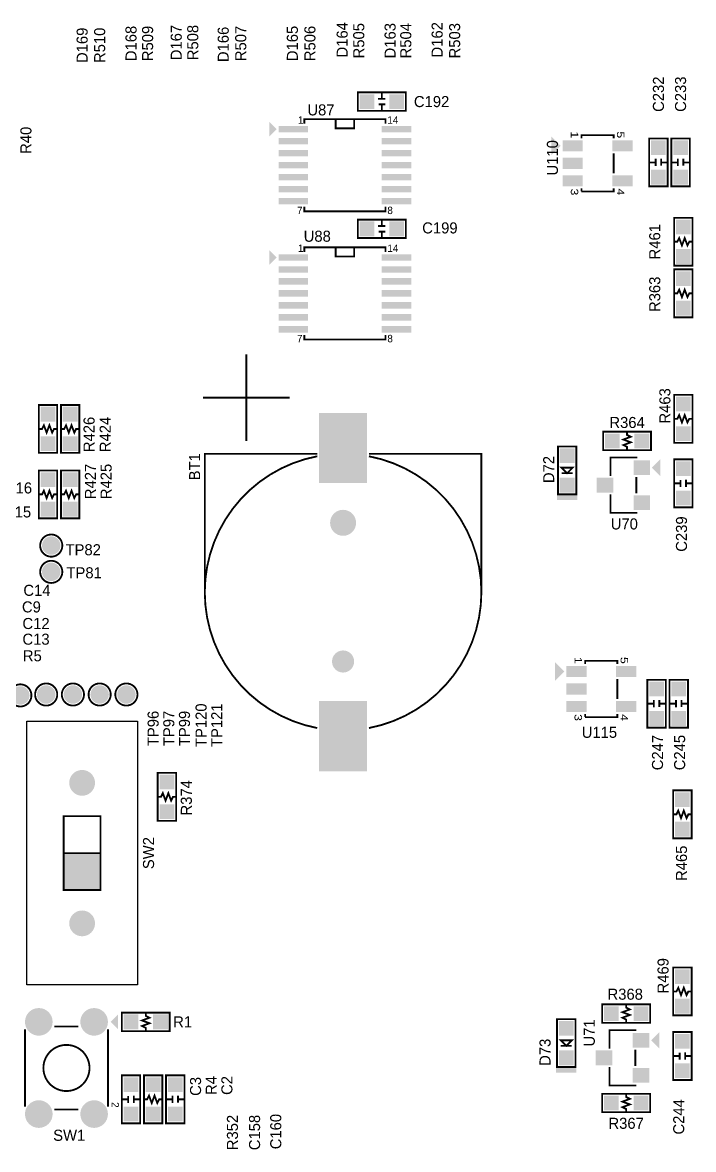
# Model space of a CAD drawing. Extents: x -12 to 180, y -10 to 160.
# Drawn here: x 99.2 to 135.6, y 53.5 to 114.6 of the extents above; entities that cross this region are included whole.
import ezdxf
from ezdxf.enums import TextEntityAlignment as Align

# ---------------------------------------------------------------- set-up
doc = ezdxf.new("R2010")
doc.units = 0
for name, color, linetype in [('PG_SILKSCREEN_TOP', 40, 'CONTINUOUS'), ('PIN_TOP', 5, 'CONTINUOUS'), ('RD_SILKSCREEN_TOP', 40, 'CONTINUOUS')]:
    doc.layers.add(name, color=color, linetype=linetype)

msp = doc.modelspace()

# ---------------------------------------------------------------- hatches: boundary and pattern name
at = {"layer": 'PG_SILKSCREEN_TOP'}
for points in [[(112.95, 108.85), (112.55, 109.25), (112.55, 108.45)], [(128.35, 107.95), (127.85, 108.45), (127.85, 107.45)], [(112.95, 101.9), (112.55, 102.3), (112.55, 101.5)], [(133.3, 90.5), (133.6, 90.2), (133.65, 90.15), (133.75, 90.05), (133.75, 90.95), (133.65, 90.85), (133.6, 90.8)], [(129.25, 89.05), (129.25, 88.75), (128.15, 88.75), (128.15, 89.05), (128.15, 89.1), (129.25, 89.1)], [(128.55, 79.45), (128.05, 79.95), (128.05, 78.95)], [(101.4, 67.6), (103.4, 67.6), (103.4, 69.6), (101.4, 69.6)], [(103.95, 60.45), (104.35, 60.05), (104.35, 60.85)], [(133.25, 59.45), (133.55, 59.15), (133.6, 59.1), (133.7, 59), (133.7, 59.9), (133.6, 59.8), (133.55, 59.75)], [(129.2, 58), (129.2, 57.7), (128.1, 57.7), (128.1, 58), (128.1, 58.05), (129.2, 58.05)]]:
    msp.add_hatch(color=256, dxfattribs=at).paths.add_polyline_path(points, flags=0)
at = {"layer": 'PIN_TOP'}
for points in [[(117.45, 110.75), (118.25, 110.75), (118.25, 109.95), (117.45, 109.95)], [(119.05, 110.75), (119.85, 110.75), (119.85, 109.95), (119.05, 109.95)], [(113.05, 109.025), (114.65, 109.025), (114.65, 108.675), (113.05, 108.675)], [(118.65, 109.025), (120.25, 109.025), (120.25, 108.675), (118.65, 108.675)], [(113.05, 108.375), (114.65, 108.375), (114.65, 108.025), (113.05, 108.025)], [(118.65, 108.375), (120.25, 108.375), (120.25, 108.025), (118.65, 108.025)], [(128.45, 108.25), (129.55, 108.25), (129.55, 107.65), (128.45, 107.65)], [(131.15, 108.25), (132.25, 108.25), (132.25, 107.65), (131.15, 107.65)], [(133.25, 108.25), (134.05, 108.25), (134.05, 107.45), (133.25, 107.45)], [(134.45, 108.25), (135.25, 108.25), (135.25, 107.45), (134.45, 107.45)], [(113.05, 107.725), (114.65, 107.725), (114.65, 107.375), (113.05, 107.375)], [(118.65, 107.725), (120.25, 107.725), (120.25, 107.375), (118.65, 107.375)], [(113.05, 107.075), (114.65, 107.075), (114.65, 106.725), (113.05, 106.725)], [(118.65, 107.075), (120.25, 107.075), (120.25, 106.725), (118.65, 106.725)], [(128.45, 107.3), (129.55, 107.3), (129.55, 106.7), (128.45, 106.7)], [(113.05, 106.425), (114.65, 106.425), (114.65, 106.075), (113.05, 106.075)], [(118.65, 106.425), (120.25, 106.425), (120.25, 106.075), (118.65, 106.075)], [(128.45, 106.35), (129.55, 106.35), (129.55, 105.75), (128.45, 105.75)], [(131.15, 106.35), (132.25, 106.35), (132.25, 105.75), (131.15, 105.75)], [(133.25, 106.65), (134.05, 106.65), (134.05, 105.85), (133.25, 105.85)], [(134.45, 106.65), (135.25, 106.65), (135.25, 105.85), (134.45, 105.85)], [(113.05, 105.775), (114.65, 105.775), (114.65, 105.425), (113.05, 105.425)], [(118.65, 105.775), (120.25, 105.775), (120.25, 105.425), (118.65, 105.425)], [(113.05, 105.125), (114.65, 105.125), (114.65, 104.775), (113.05, 104.775)], [(118.65, 105.125), (120.25, 105.125), (120.25, 104.775), (118.65, 104.775)], [(134.6, 103.95), (135.4, 103.95), (135.4, 103.15), (134.6, 103.15)], [(117.45, 103.85), (118.25, 103.85), (118.25, 103.05), (117.45, 103.05)], [(119.05, 103.85), (119.85, 103.85), (119.85, 103.05), (119.05, 103.05)], [(113.05, 102.075), (114.65, 102.075), (114.65, 101.725), (113.05, 101.725)], [(118.65, 102.075), (120.25, 102.075), (120.25, 101.725), (118.65, 101.725)], [(134.6, 102.35), (135.4, 102.35), (135.4, 101.55), (134.6, 101.55)], [(113.05, 101.425), (114.65, 101.425), (114.65, 101.075), (113.05, 101.075)], [(118.65, 101.425), (120.25, 101.425), (120.25, 101.075), (118.65, 101.075)], [(134.6, 101.15), (135.4, 101.15), (135.4, 100.35), (134.6, 100.35)], [(113.05, 100.775), (114.65, 100.775), (114.65, 100.425), (113.05, 100.425)], [(118.65, 100.775), (120.25, 100.775), (120.25, 100.425), (118.65, 100.425)], [(113.05, 100.125), (114.65, 100.125), (114.65, 99.775), (113.05, 99.775)], [(118.65, 100.125), (120.25, 100.125), (120.25, 99.775), (118.65, 99.775)], [(113.05, 99.475), (114.65, 99.475), (114.65, 99.125), (113.05, 99.125)], [(118.65, 99.475), (120.25, 99.475), (120.25, 99.125), (118.65, 99.125)], [(134.6, 99.55), (135.4, 99.55), (135.4, 98.75), (134.6, 98.75)], [(113.05, 98.825), (114.65, 98.825), (114.65, 98.475), (113.05, 98.475)], [(118.65, 98.825), (120.25, 98.825), (120.25, 98.475), (118.65, 98.475)], [(113.05, 98.175), (114.65, 98.175), (114.65, 97.825), (113.05, 97.825)], [(118.65, 98.175), (120.25, 98.175), (120.25, 97.825), (118.65, 97.825)], [(134.6, 94.35), (135.4, 94.35), (135.4, 93.55), (134.6, 93.55)], [(100.15, 93.8), (100.95, 93.8), (100.95, 93), (100.15, 93)], [(101.35, 93.8), (102.15, 93.8), (102.15, 93), (101.35, 93)], [(115.25, 93.46), (117.85, 93.46), (117.85, 89.66), (115.25, 89.66)], [(130.75, 92.35), (131.55, 92.35), (131.55, 91.55), (130.75, 91.55)], [(132.35, 92.35), (133.15, 92.35), (133.15, 91.55), (132.35, 91.55)], [(134.6, 92.75), (135.4, 92.75), (135.4, 91.95), (134.6, 91.95)], [(100.15, 92.2), (100.95, 92.2), (100.95, 91.4), (100.15, 91.4)], [(101.35, 92.2), (102.15, 92.2), (102.15, 91.4), (101.35, 91.4)], [(128.3, 91.55), (129.1, 91.55), (129.1, 90.75), (128.3, 90.75)], [(132.3, 90.9), (133.2, 90.9), (133.2, 90.1), (132.3, 90.1)], [(134.6, 90.85), (135.4, 90.85), (135.4, 90.05), (134.6, 90.05)], [(100.15, 90.25), (100.95, 90.25), (100.95, 89.45), (100.15, 89.45)], [(101.35, 90.25), (102.15, 90.25), (102.15, 89.45), (101.35, 89.45)], [(128.3, 89.95), (129.1, 89.95), (129.1, 89.15), (128.3, 89.15)], [(130.3, 89.95), (131.2, 89.95), (131.2, 89.15), (130.3, 89.15)], [(134.6, 89.25), (135.4, 89.25), (135.4, 88.45), (134.6, 88.45)], [(100.15, 88.65), (100.95, 88.65), (100.95, 87.85), (100.15, 87.85)], [(101.35, 88.65), (102.15, 88.65), (102.15, 87.85), (101.35, 87.85)], [(132.3, 89), (133.2, 89), (133.2, 88.2), (132.3, 88.2)], [(117.255, 87.51, 1), (115.845, 87.51, 1)], [(101.225, 86.275, 1), (100.225, 86.275, 1)], [(101.225, 84.85, 1), (100.225, 84.85, 1)], [(117.1501, 79.99, 1), (115.9499, 79.99, 1)], [(128.65, 79.75), (129.75, 79.75), (129.75, 79.15), (128.65, 79.15)], [(131.35, 79.75), (132.45, 79.75), (132.45, 79.15), (131.35, 79.15)], [(133.15, 78.9), (133.95, 78.9), (133.95, 78.1), (133.15, 78.1)], [(134.35, 78.9), (135.15, 78.9), (135.15, 78.1), (134.35, 78.1)], [(99.55, 78.15, 1), (98.55, 78.15, 1)], [(100.95, 78.2, 1), (99.95, 78.2, 1)], [(102.4, 78.2, 1), (101.4, 78.2, 1)], [(103.85, 78.2, 1), (102.85, 78.2, 1)], [(105.3, 78.2, 1), (104.3, 78.2, 1)], [(128.65, 78.8), (129.75, 78.8), (129.75, 78.2), (128.65, 78.2)], [(115.25, 77.84), (117.85, 77.84), (117.85, 74.04), (115.25, 74.04)], [(128.65, 77.85), (129.75, 77.85), (129.75, 77.25), (128.65, 77.25)], [(131.35, 77.85), (132.45, 77.85), (132.45, 77.25), (131.35, 77.25)], [(133.15, 77.3), (133.95, 77.3), (133.95, 76.5), (133.15, 76.5)], [(134.35, 77.3), (135.15, 77.3), (135.15, 76.5), (134.35, 76.5)], [(103.1, 73.41, 1), (101.7, 73.41, 1)], [(106.6, 73.85), (107.4, 73.85), (107.4, 73.05), (106.6, 73.05)], [(134.55, 72.9), (135.35, 72.9), (135.35, 72.1), (134.55, 72.1)], [(106.6, 72.25), (107.4, 72.25), (107.4, 71.45), (106.6, 71.45)], [(134.55, 71.3), (135.35, 71.3), (135.35, 70.5), (134.55, 70.5)], [(103.1, 65.79, 1), (101.7, 65.79, 1)], [(134.55, 63.3), (135.35, 63.3), (135.35, 62.5), (134.55, 62.5)], [(100.8, 60.45, 1), (99.3, 60.45, 1)], [(103.8, 60.45, 1), (102.3, 60.45, 1)], [(130.7, 61.3), (131.5, 61.3), (131.5, 60.5), (130.7, 60.5)], [(132.3, 61.3), (133.1, 61.3), (133.1, 60.5), (132.3, 60.5)], [(134.55, 61.7), (135.35, 61.7), (135.35, 60.9), (134.55, 60.9)], [(104.65, 60.85), (105.45, 60.85), (105.45, 60.05), (104.65, 60.05)], [(106.25, 60.85), (107.05, 60.85), (107.05, 60.05), (106.25, 60.05)], [(128.25, 60.5), (129.05, 60.5), (129.05, 59.7), (128.25, 59.7)], [(132.25, 59.85), (133.15, 59.85), (133.15, 59.05), (132.25, 59.05)], [(134.55, 59.8), (135.35, 59.8), (135.35, 59), (134.55, 59)], [(128.25, 58.9), (129.05, 58.9), (129.05, 58.1), (128.25, 58.1)], [(130.25, 58.9), (131.15, 58.9), (131.15, 58.1), (130.25, 58.1)], [(134.55, 58.2), (135.35, 58.2), (135.35, 57.4), (134.55, 57.4)], [(104.65, 57.45), (105.45, 57.45), (105.45, 56.65), (104.65, 56.65)], [(105.85, 57.45), (106.65, 57.45), (106.65, 56.65), (105.85, 56.65)], [(107.05, 57.45), (107.85, 57.45), (107.85, 56.65), (107.05, 56.65)], [(132.25, 57.95), (133.15, 57.95), (133.15, 57.15), (132.25, 57.15)], [(130.7, 56.45), (131.5, 56.45), (131.5, 55.65), (130.7, 55.65)], [(132.3, 56.45), (133.1, 56.45), (133.1, 55.65), (132.3, 55.65)], [(100.8, 55.45, 1), (99.3, 55.45, 1)], [(103.8, 55.45, 1), (102.3, 55.45, 1)], [(104.65, 55.85), (105.45, 55.85), (105.45, 55.05), (104.65, 55.05)], [(105.85, 55.85), (106.65, 55.85), (106.65, 55.05), (105.85, 55.05)], [(107.05, 55.85), (107.85, 55.85), (107.85, 55.05), (107.05, 55.05)]]:
    msp.add_hatch(color=256, dxfattribs=at).paths.add_polyline_path(points, flags=0)

# ---------------------------------------------------------------- linework, layer by layer
at = {"layer": 'PG_SILKSCREEN_TOP', "const_width": 0.1}
for points in [[(117.35, 110.85), (117.35, 109.85), (119.95, 109.85), (119.95, 110.85), (117.35, 110.85)], [(118.65, 110.5), (118.65, 110.85)], [(118.45, 110.5), (118.85, 110.5)], [(118.475, 110.2), (118.85, 110.2)], [(118.65, 109.85), (118.65, 110.2)], [(118.85, 109.15), (118.85, 109.4), (114.45, 109.4), (114.45, 109.15)], [(117.15, 109.4), (117.15, 108.9), (116.15, 108.9), (116.15, 109.4)], [(131.225, 108.35), (131.225, 108.525), (129.475, 108.525), (129.475, 108.35)], [(133.15, 105.75), (134.15, 105.75), (134.15, 108.35), (133.15, 108.35), (133.15, 105.75)], [(134.35, 105.75), (135.35, 105.75), (135.35, 108.35), (134.35, 108.35), (134.35, 105.75)], [(131.225, 106.455), (131.225, 107.55)], [(133.5, 107.05), (133.15, 107.05)], [(133.5, 106.85), (133.5, 107.25)], [(133.8, 106.875), (133.8, 107.25)], [(134.15, 107.05), (133.8, 107.05)], [(134.7, 107.05), (134.35, 107.05)], [(134.7, 106.85), (134.7, 107.25)], [(135, 106.875), (135, 107.25)], [(135.35, 107.05), (135, 107.05)], [(129.475, 105.65), (129.475, 105.475)], [(129.475, 105.475), (131.225, 105.475), (131.225, 105.65)], [(118.85, 104.65), (118.85, 104.4), (114.45, 104.4), (114.45, 104.65)], [(117.35, 103.95), (117.35, 102.95), (119.95, 102.95), (119.95, 103.95), (117.35, 103.95)], [(118.65, 103.6), (118.65, 103.95)], [(134.5, 101.45), (135.5, 101.45), (135.5, 104.05), (134.5, 104.05), (134.5, 101.45)], [(118.45, 103.6), (118.85, 103.6)], [(118.475, 103.3), (118.85, 103.3)], [(118.65, 102.95), (118.65, 103.3)], [(135.5, 102.75), (135.325, 102.75), (135.225, 102.55), (135.075, 102.95), (134.925, 102.55), (134.775, 102.95), (134.675, 102.75), (134.5, 102.75)], [(118.85, 102.2), (118.85, 102.45), (114.45, 102.45), (114.45, 102.2)], [(117.15, 102.45), (117.15, 101.95), (116.15, 101.95), (116.15, 102.45)], [(134.5, 98.65), (135.5, 98.65), (135.5, 101.25), (134.5, 101.25), (134.5, 98.65)], [(135.5, 99.95), (135.325, 99.95), (135.225, 99.75), (135.075, 100.15), (134.925, 99.75), (134.775, 100.15), (134.675, 99.95), (134.5, 99.95)], [(118.85, 97.7), (118.85, 97.45), (114.45, 97.45), (114.45, 97.7)], [(111.3, 91.95), (111.3, 96.65)], [(113.65, 94.3), (108.95, 94.3)], [(134.5, 91.85), (135.5, 91.85), (135.5, 94.45), (134.5, 94.45), (134.5, 91.85)], [(101.05, 93.9), (100.05, 93.9), (100.05, 91.3), (101.05, 91.3), (101.05, 93.9)], [(102.25, 93.9), (101.25, 93.9), (101.25, 91.3), (102.25, 91.3), (102.25, 93.9)], [(135.5, 93.15), (135.325, 93.15), (135.225, 92.95), (135.075, 93.35), (134.925, 92.95), (134.775, 93.35), (134.675, 93.15), (134.5, 93.15)], [(100.05, 92.6), (100.225, 92.6), (100.325, 92.8), (100.475, 92.4), (100.625, 92.8), (100.775, 92.4), (100.875, 92.6), (101.05, 92.6)], [(101.25, 92.6), (101.425, 92.6), (101.525, 92.8), (101.675, 92.4), (101.825, 92.8), (101.975, 92.4), (102.075, 92.6), (102.25, 92.6)], [(133.25, 91.45), (133.25, 92.45), (130.65, 92.45), (130.65, 91.45), (133.25, 91.45)], [(131.95, 92.45), (131.95, 92.275), (132.15, 92.175), (131.75, 92.025), (132.15, 91.875), (131.75, 91.725), (131.95, 91.625), (131.95, 91.45)], [(129.2, 91.65), (128.2, 91.65), (128.2, 89.05), (129.2, 89.05), (129.2, 91.65)], [(131.05, 90.05), (131.05, 91.05), (132.45, 91.05), (132.45, 91)], [(128.4, 90.5), (129, 90.5), (128.7, 90.2), (128.4, 90.5)], [(135.5, 90.95), (134.5, 90.95), (134.5, 88.35), (135.5, 88.35), (135.5, 90.95)], [(101.05, 90.35), (100.05, 90.35), (100.05, 87.75), (101.05, 87.75), (101.05, 90.35)], [(102.25, 90.35), (101.25, 90.35), (101.25, 87.75), (102.25, 87.75), (102.25, 90.35)], [(128.4, 90.2), (129, 90.2)], [(132.45, 89.1), (132.45, 90)], [(134.85, 89.825), (134.85, 89.45)], [(135.15, 89.85), (135.15, 89.45)], [(100.05, 89.05), (100.225, 89.05), (100.325, 89.25), (100.475, 88.85), (100.625, 89.25), (100.775, 88.85), (100.875, 89.05), (101.05, 89.05)], [(101.25, 89.05), (101.425, 89.05), (101.525, 89.25), (101.675, 88.85), (101.825, 89.25), (101.975, 88.85), (102.075, 89.05), (102.25, 89.05)], [(134.5, 89.65), (134.85, 89.65)], [(135.15, 89.65), (135.5, 89.65)], [(131.05, 89.05), (131.05, 88.05), (132.45, 88.05), (132.45, 88.1)], [(131.425, 79.85), (131.425, 80.025), (129.675, 80.025), (129.675, 79.85)], [(131.425, 77.955), (131.425, 79.05)], [(133.05, 76.4), (134.05, 76.4), (134.05, 79), (133.05, 79), (133.05, 76.4)], [(134.25, 76.4), (135.25, 76.4), (135.25, 79), (134.25, 79), (134.25, 76.4)], [(133.4, 77.7), (133.05, 77.7)], [(133.4, 77.5), (133.4, 77.9)], [(133.7, 77.525), (133.7, 77.9)], [(134.05, 77.7), (133.7, 77.7)], [(134.6, 77.7), (134.25, 77.7)], [(134.6, 77.5), (134.6, 77.9)], [(134.9, 77.525), (134.9, 77.9)], [(135.25, 77.7), (134.9, 77.7)], [(129.675, 77.15), (129.675, 76.975)], [(129.675, 76.975), (131.425, 76.975), (131.425, 77.15)], [(107.5, 73.95), (106.5, 73.95), (106.5, 71.35), (107.5, 71.35), (107.5, 73.95)], [(106.5, 72.65), (106.675, 72.65), (106.775, 72.85), (106.925, 72.45), (107.075, 72.85), (107.225, 72.45), (107.325, 72.65), (107.5, 72.65)], [(134.45, 70.4), (135.45, 70.4), (135.45, 73), (134.45, 73), (134.45, 70.4)], [(101.4, 67.6), (101.4, 71.6), (103.4, 71.6), (103.4, 67.6), (101.4, 67.6)], [(135.45, 71.7), (135.275, 71.7), (135.175, 71.5), (135.025, 71.9), (134.875, 71.5), (134.725, 71.9), (134.625, 71.7), (134.45, 71.7)], [(101.4, 69.6), (103.4, 69.6)], [(134.45, 60.8), (135.45, 60.8), (135.45, 63.4), (134.45, 63.4), (134.45, 60.8)], [(135.45, 62.1), (135.275, 62.1), (135.175, 61.9), (135.025, 62.3), (134.875, 61.9), (134.725, 62.3), (134.625, 62.1), (134.45, 62.1)], [(133.2, 60.4), (133.2, 61.4), (130.6, 61.4), (130.6, 60.4), (133.2, 60.4)], [(131.9, 61.4), (131.9, 61.225), (132.1, 61.125), (131.7, 60.975), (132.1, 60.825), (131.7, 60.675), (131.9, 60.575), (131.9, 60.4)], [(104.55, 60.95), (104.55, 59.95), (107.15, 59.95), (107.15, 60.95), (104.55, 60.95)], [(105.85, 59.95), (105.85, 60.125), (105.65, 60.225), (106.05, 60.375), (105.65, 60.525), (106.05, 60.675), (105.85, 60.775), (105.85, 60.95)], [(129.15, 60.6), (128.15, 60.6), (128.15, 58), (129.15, 58), (129.15, 60.6)], [(99.3, 55.85), (99.3, 60.05)], [(102.2, 60.2), (100.9, 60.2)], [(103.8, 60.05), (103.8, 55.85)], [(131, 59), (131, 60), (132.4, 60), (132.4, 59.95)], [(135.45, 59.9), (134.45, 59.9), (134.45, 57.3), (135.45, 57.3), (135.45, 59.9)], [(128.35, 59.45), (128.95, 59.45), (128.65, 59.15), (128.35, 59.45)], [(128.35, 59.15), (128.95, 59.15)], [(132.4, 58.05), (132.4, 58.95)], [(134.8, 58.775), (134.8, 58.4)], [(135.1, 58.8), (135.1, 58.4)], [(131, 58), (131, 57), (132.4, 57), (132.4, 57.05)], [(134.45, 58.6), (134.8, 58.6)], [(135.1, 58.6), (135.45, 58.6)], [(105.55, 57.55), (104.55, 57.55), (104.55, 54.95), (105.55, 54.95), (105.55, 57.55)], [(106.75, 57.55), (105.75, 57.55), (105.75, 54.95), (106.75, 54.95), (106.75, 57.55)], [(106.95, 54.95), (107.95, 54.95), (107.95, 57.55), (106.95, 57.55), (106.95, 54.95)], [(104.55, 56.25), (104.9, 56.25)], [(104.9, 56.425), (104.9, 56.05)], [(105.2, 56.45), (105.2, 56.05)], [(105.2, 56.25), (105.55, 56.25)], [(105.75, 56.25), (105.925, 56.25), (106.025, 56.45), (106.175, 56.05), (106.325, 56.45), (106.475, 56.05), (106.575, 56.25), (106.75, 56.25)], [(107.3, 56.25), (106.95, 56.25)], [(107.3, 56.05), (107.3, 56.45)], [(107.6, 56.075), (107.6, 56.45)], [(107.95, 56.25), (107.6, 56.25)], [(133.2, 55.55), (133.2, 56.55), (130.6, 56.55), (130.6, 55.55), (133.2, 55.55)], [(131.9, 56.55), (131.9, 56.375), (132.1, 56.275), (131.7, 56.125), (132.1, 55.975), (131.7, 55.825), (131.9, 55.725), (131.9, 55.55)], [(102.2, 55.7), (100.9, 55.7)]]:
    msp.add_lwpolyline(points, dxfattribs=at)
for points in [[(115.15, 91.25), (109.05, 91.25), (109.05, 83.75, 0.360193), (115.1491, 76.382)], [(115.1556, 91.1192, 0.360444), (109.05, 83.75)], [(117.9491, 91.1183, -0.360264), (124.05, 83.75)], [(117.95, 91.25), (124.05, 91.25), (124.05, 83.75, -0.360136), (117.9524, 76.3823)], [(101.325, 86.275, 1), (100.125, 86.275, 1), (101.325, 86.275)], [(101.325, 84.85, 1), (100.125, 84.85, 1), (101.325, 84.85)], [(101.05, 78.2, 1), (99.85, 78.2, 1), (101.05, 78.2)], [(102.5, 78.2, 1), (101.3, 78.2, 1), (102.5, 78.2)], [(103.95, 78.2, 1), (102.75, 78.2, 1), (103.95, 78.2)], [(105.4, 78.2, 1), (104.2, 78.2, 1), (105.4, 78.2)], [(99.65, 78.15, 1), (98.45, 78.15, 1), (99.65, 78.15)], [(102.8, 57.95, -0.414214), (101.55, 56.7, -0.414214), (100.3, 57.95, -0.414214), (101.55, 59.2, -0.414214), (102.8, 57.95)]]:
    msp.add_lwpolyline(points, format="xyb", dxfattribs=at)
at = {"layer": 'PG_SILKSCREEN_TOP'}
msp.add_lwpolyline([(99.4, 62.45), (99.4, 76.75), (105.4, 76.75), (105.4, 62.45), (99.4, 62.45)], dxfattribs=at)

# ---------------------------------------------------------------- texts
for s, p in [('1', (114.25, 109.15)), ('14', (119.25, 109.15)), ('7', (114.2, 104.25)), ('8', (119.1, 104.25)), ('1', (114.25, 102.2)), ('14', (119.25, 102.2)), ('7', (114.2, 97.3)), ('8', (119.1, 97.3))]:
    msp.add_text(s, height=0.4, dxfattribs=at).set_placement(p, align=Align.CENTER)
at = {"layer": 'PG_SILKSCREEN_TOP', "width": 1.25}
for s, p in [('1', (128.9, 108.55)), ('5', (131.4, 108.55)), ('3', (128.9, 105.45)), ('4', (131.4, 105.45)), ('1', (129.1, 80.05)), ('5', (131.6, 80.05)), ('3', (129.1, 76.95)), ('4', (131.6, 76.95))]:
    msp.add_text(s, height=0.4, rotation=270, dxfattribs=at).set_placement(p, align=Align.CENTER)
at = {"layer": 'PG_SILKSCREEN_TOP'}
msp.add_text('2', height=0.4, rotation=270, dxfattribs=at).set_placement((104, 55.95), align=Align.CENTER)
at = {"layer": 'RD_SILKSCREEN_TOP'}
for s, p in [('D169', (102.7, 113.4)), ('R510', (103.65, 113.4)), ('D168', (105.35, 113.5)), ('R509', (106.25, 113.5)), ('D167', (107.8, 113.55)), ('R508', (108.7, 113.55)), ('D166', (110.35, 113.45)), ('R507', (111.3, 113.5)), ('D165', (114.1, 113.5)), ('R506', (115.05, 113.5)), ('D164', (116.8, 113.7)), ('R505', (117.7, 113.65)), ('D163', (119.4, 113.65)), ('R504', (120.25, 113.65)), ('D162', (121.95, 113.7)), ('R503', (122.9, 113.65)), ('C232', (133.95, 110.75)), ('C233', (135.15, 110.75)), ('R40', (99.65, 108.25)), ('U110', (128.2, 107.3)), ('R461', (133.75, 102.75)), ('R363', (133.75, 99.9)), ('R463', (134.3, 93.85)), ('R426', (103.075, 92.3)), ('R424', (103.95, 92.3)), ('BT1', (108.8, 90.55)), ('D72', (128, 90.4)), ('R427', (103.15, 89.75)), ('R425', (104, 89.75)), ('C239', (135.2, 86.9)), ('C247', (133.9, 75.05)), ('C245', (135.1, 75.05)), ('R374', (108.35, 72.6)), ('SW2', (106.3, 69.6)), ('R465', (135.2, 69.05)), ('R469', (134.2, 62.95)), ('U71', (130.2, 59.85)), ('D73', (127.8, 58.8)), ('R4', (109.7, 57)), ('C2', (110.55, 57)), ('C3', (108.85, 56.95)), ('C244', (135.05, 55.3)), ('R352', (110.85, 54.45)), ('C158', (112.05, 54.45)), ('C160', (113.2, 54.5))]:
    msp.add_text(s, height=0.6, rotation=90, dxfattribs=at).set_placement(p, align=Align.CENTER)
for s, p in [('C192', (121.35, 110.05)), ('U87', (115.35, 109.6)), ('U88', (115.15, 102.75)), ('C199', (121.8, 103.2)), ('R364', (131.95, 92.65)), ('C16', (98.95, 89.1)), ('C15', (98.9, 87.8)), ('U70', (131.8, 87.15)), ('C14', (99.95, 83.55)), ('C9', (99.65, 82.65)), ('C12', (99.9, 81.75)), ('C13', (99.9, 80.9)), ('R5', (99.7, 80)), ('U115', (130.45, 75.85)), ('R368', (131.85, 61.65)), ('R1', (107.85, 60.15)), ('R367', (131.9, 54.65)), ('SW1', (101.7, 54))]:
    msp.add_text(s, height=0.6, dxfattribs=at).set_placement(p, align=Align.CENTER)
for s, p in [('TP82', (101.5, 85.75)), ('TP81', (101.55, 84.5))]:
    msp.add_text(s, height=0.6, dxfattribs=at).set_placement(p)
for s, p in [('TP120', (109.15, 75.35)), ('TP121', (110, 75.35)), ('TP96', (106.55, 75.4)), ('TP97', (107.4, 75.4)), ('TP99', (108.25, 75.4))]:
    msp.add_text(s, height=0.6, rotation=90, dxfattribs=at).set_placement(p)

doc.saveas('drawing.dxf')
